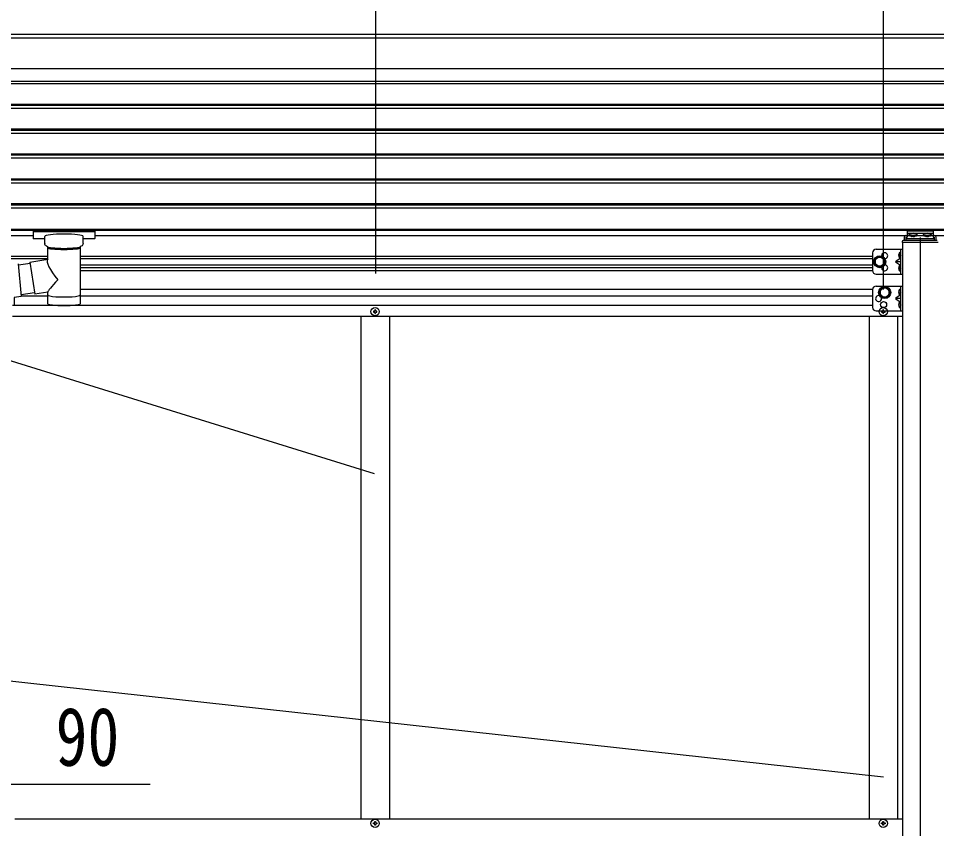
# Model space of a CAD drawing. Units: millimetres, scale not verified. Extents: x -10512 to 10512, y -7425 to 7425.
# Drawn here: x -3961 to -2667, y -2686 to -1544 of the extents above; entities that cross this region are included whole.
import ezdxf
from ezdxf.enums import TextEntityAlignment as Align

# ---------------------------------------------------------------- set-up
doc = ezdxf.new("R2010")
doc.units = ezdxf.units.MM
doc.header["$LTSCALE"] = 30
for name, color, linetype in [('0-3_YKK_12', 2, 'Continuous'), ('0-4_YKK_13', 4, 'Continuous'), ('0-5_YKK_A1', 4, 'Continuous'), ('0-6_YKK_D', 6, 'Continuous')]:
    doc.layers.add(name, color=color, linetype=linetype)
doc.styles.add('ＭＳ ゴシック', font='')
doc.styles.get('ＭＳ ゴシック').set_extended_font_data('MS Gothic')

msp = doc.modelspace()

# ---------------------------------------------------------------- linework, layer by layer
at = {"layer": '0-3_YKK_12'}
for p, q in [((-3457.71, -1426.64), (-3457.71, -1904.16)), ((-2742.06, -1448.99), (-2742.06, -1926.5)), ((-2690.06, -1853.4), (-2690.06, -4280.26))]:
    msp.add_line(p, q, dxfattribs=at)
at = {"layer": '0-4_YKK_13'}
for p, q in [((-3940.06, -1843.68), (-3940.06, -1854.43)), ((-3855.06, -1843.01), (-3938.06, -1843.01)), ((-3855.06, -1845.19), (-3938.06, -1845.19)), ((-3853.06, -1843.68), (-3853.06, -1854.43)), ((-3853.06, -1843.87), (-3853.06, -1845.41)), ((-2710.06, -1850.36), (-2708.56, -1850.36)), ((-2671.56, -1844.44), (-2708.56, -1844.44)), ((-2708.56, -1844.44), (-2708.56, -1852.87)), ((-2708.56, -1846.92), (-2671.56, -1846.92)), ((-2705.96, -1849.36), (-2705.96, -1849.84)), ((-2700.06, -1850.01), (-2700.06, -1852.69)), ((-2694.16, -1849.36), (-2694.16, -1849.84)), ((-2685.96, -1849.36), (-2685.96, -1849.84)), ((-2680.06, -1850.01), (-2680.06, -1852.69)), ((-2674.16, -1849.36), (-2674.16, -1849.84)), ((-2671.56, -1844.44), (-2671.56, -1852.87)), ((-2671.56, -1850.36), (-2670.06, -1850.36)), ((-3923.56, -1855.1), (-3938.06, -1855.1)), ((-3923.56, -1861.91), (-3923.56, -1851.63)), ((-3869.56, -1861.91), (-3869.56, -1851.63)), ((-3855.06, -1855.1), (-3869.56, -1855.1)), ((-2715.56, -1858.89), (-2715.56, -1860.39)), ((-2664.56, -1860.39), (-2715.56, -1860.39)), ((-2666.06, -1857.39), (-2714.06, -1857.39)), ((-2712.56, -1852.93), (-2712.56, -1857.39)), ((-2710.06, -1852.87), (-2710.06, -1857.39)), ((-2710.06, -1852.87), (-2708.56, -1852.87)), ((-2710.06, -1854.76), (-2670.06, -1854.76)), ((-2702.51, -1851.25), (-2702.51, -1851.58)), ((-2700.55, -1850.92), (-2700.55, -1851.26)), ((-2699.57, -1850.92), (-2699.57, -1851.26)), ((-2697.61, -1851.58), (-2697.61, -1851.25)), ((-2682.51, -1851.25), (-2682.51, -1851.58)), ((-2680.55, -1850.92), (-2680.55, -1851.26)), ((-2679.57, -1850.92), (-2679.57, -1851.26)), ((-2677.61, -1851.58), (-2677.61, -1851.25)), ((-2671.56, -1852.87), (-2670.06, -1852.87)), ((-2670.06, -1852.87), (-2670.06, -1857.39)), ((-2667.56, -1857.39), (-2667.56, -1852.93)), ((-3919.46, -1883.98), (-3919.46, -1866.4)), ((-3873.66, -1866.41), (-3873.64, -1946.7)), ((-2757.06, -1874.87), (-2757.06, -1899.87)), ((-2752.06, -1869.87), (-2715.06, -1869.87)), ((-2718.06, -1874.37), (-2718.86, -1874.51)), ((-2717.56, -1869.87), (-2717.56, -1904.87)), ((-2715.06, -1869.87), (-2715.06, -1904.87)), ((-3944.68, -1887.89), (-3919.46, -1883.98)), ((-3944.68, -1887.89), (-3937.66, -1933.15)), ((-2717.56, -1887.37), (-2724.56, -1887.37)), ((-2718.06, -1882.37), (-2718.86, -1882.23)), ((-2718.06, -1882.37), (-2717.56, -1882.28)), ((-3944.39, -1889.77), (-3960.74, -1892.3)), ((-2718.06, -1892.37), (-2718.86, -1892.51)), ((-2718.06, -1900.37), (-2718.86, -1900.23)), ((-2718.06, -1900.37), (-2717.56, -1900.28)), ((-2752.06, -1904.87), (-2715.06, -1904.87)), ((-2757.06, -1926.75), (-2757.06, -1951.75)), ((-2752.06, -1921.75), (-2715.06, -1921.75)), ((-2718.06, -1926.25), (-2718.86, -1926.39)), ((-2718.06, -1926.25), (-2717.56, -1926.34)), ((-2717.56, -1921.75), (-2717.56, -1956.75)), ((-2715.06, -1921.75), (-2715.06, -1956.75)), ((-3937.95, -1931.27), (-3957.07, -1934.23)), ((-3919.46, -1930.32), (-3937.66, -1933.15)), ((-3919.48, -1946.7), (-3919.46, -1930.07)), ((-2717.56, -1939.25), (-2724.56, -1939.25)), ((-2718.06, -1934.25), (-2718.86, -1934.11)), ((-2718.06, -1944.25), (-2718.86, -1944.39)), ((-2718.06, -1952.25), (-2718.86, -1952.11)), ((-2718.06, -1944.25), (-2717.56, -1944.34)), ((-3459.56, -1957.25), (-3460.56, -1957.25)), ((-3456.56, -1958.25), (-3455.56, -1958.25)), ((-2752.06, -1956.75), (-2715.06, -1956.75)), ((-2743.56, -1957.25), (-2744.56, -1957.25)), ((-2740.56, -1958.25), (-2739.56, -1958.25)), ((-3456.56, -2678.37), (-3455.56, -2678.37)), ((-2740.56, -2678.37), (-2739.56, -2678.37)), ((-3459.56, -2679.37), (-3460.56, -2679.37)), ((-2743.56, -2679.37), (-2744.56, -2679.37))]:
    msp.add_line(p, q, dxfattribs=at)
for points in [[(-3938.06, -1843.01), (-3938.41, -1843.02), (-3938.94, -1843.04), (-3939.39, -1843.09), (-3939.7, -1843.17), (-3939.86, -1843.27), (-3939.98, -1843.41), (-3940.05, -1843.59), (-3940.06, -1843.68)], [(-3853.06, -1843.68), (-3853.1, -1843.48), (-3853.18, -1843.34), (-3853.28, -1843.25), (-3853.38, -1843.19), (-3853.5, -1843.14), (-3853.79, -1843.08), (-3854.28, -1843.03), (-3854.83, -1843.01), (-3855.06, -1843.01)], [(-3938.06, -1855.1), (-3938.41, -1855.09), (-3938.94, -1855.07), (-3939.39, -1855.02), (-3939.7, -1854.94), (-3939.86, -1854.84), (-3939.98, -1854.7), (-3940.05, -1854.52), (-3940.06, -1854.43)], [(-3919.46, -1866.4), (-3919.69, -1866.3), (-3921.05, -1865.57), (-3922.16, -1864.72), (-3922.92, -1863.85), (-3923.38, -1862.96), (-3923.55, -1862.07)], [(-3869.6, -1861.85), (-3869.57, -1862.21), (-3869.82, -1863.16), (-3870.34, -1864.05), (-3871.15, -1864.89), (-3872.26, -1865.68), (-3873.66, -1866.41)], [(-3853.06, -1854.43), (-3853.1, -1854.63), (-3853.18, -1854.77), (-3853.28, -1854.86), (-3853.38, -1854.92), (-3853.5, -1854.97), (-3853.79, -1855.03), (-3854.28, -1855.08), (-3854.83, -1855.1), (-3855.06, -1855.1)], [(-2701.53, -1851.48), (-2701.34, -1851.5), (-2701.26, -1851.51), (-2701.15, -1851.51), (-2700.99, -1851.5), (-2700.84, -1851.47), (-2700.71, -1851.43), (-2700.62, -1851.38), (-2700.57, -1851.32)], [(-2699.55, -1851.32), (-2699.5, -1851.38), (-2699.4, -1851.43), (-2699.28, -1851.47), (-2699.13, -1851.5), (-2698.96, -1851.51), (-2698.86, -1851.51), (-2698.78, -1851.5), (-2698.59, -1851.48)], [(-2681.53, -1851.48), (-2681.34, -1851.5), (-2681.26, -1851.51), (-2681.15, -1851.51), (-2680.99, -1851.5), (-2680.84, -1851.47), (-2680.71, -1851.43), (-2680.62, -1851.38), (-2680.57, -1851.32)], [(-2679.55, -1851.32), (-2679.5, -1851.38), (-2679.4, -1851.43), (-2679.28, -1851.47), (-2679.13, -1851.5), (-2678.96, -1851.51), (-2678.86, -1851.51), (-2678.78, -1851.5), (-2678.59, -1851.48)], [(-2717.18, -1878.37), (-2717.81, -1877.18), (-2720.04, -1876.07)], [(-2718.06, -1882.37), (-2718.06, -1874.37), (-2717.56, -1874.46), (-2717.56, -1882.28)], [(-2717.56, -1882.37), (-2724.56, -1887.37), (-2717.56, -1892.37)], [(-2717.18, -1878.37), (-2717.81, -1879.56), (-2720.04, -1880.67)], [(-3960.91, -1890.36), (-3956.9, -1936.18), (-3966.82, -1937.92), (-3966.82, -1947.92)], [(-2717.18, -1896.37), (-2717.81, -1895.18), (-2720.04, -1894.07)], [(-2717.18, -1896.37), (-2717.81, -1897.56), (-2720.04, -1898.67)], [(-2718.06, -1900.37), (-2718.06, -1892.37), (-2717.56, -1892.46), (-2717.56, -1900.28)], [(-2717.18, -1930.25), (-2717.81, -1929.06), (-2720.04, -1927.95)], [(-2718.06, -1926.25), (-2718.06, -1934.25), (-2717.56, -1934.16), (-2717.56, -1926.34)], [(-2717.56, -1934.25), (-2724.56, -1939.25), (-2717.56, -1944.25)], [(-2717.18, -1930.25), (-2717.81, -1931.44), (-2720.04, -1932.55)], [(-2717.18, -1948.25), (-2717.81, -1947.06), (-2720.04, -1945.95)], [(-2717.18, -1948.25), (-2717.81, -1949.44), (-2720.04, -1950.55)], [(-2718.06, -1944.25), (-2718.06, -1952.25), (-2717.56, -1952.16), (-2717.56, -1944.34)], [(-3460.56, -1957.25), (-3460.56, -1958.25), (-3459.56, -1958.25)], [(-3457.56, -1956.25), (-3457.56, -1955.25), (-3458.56, -1955.25), (-3458.56, -1956.25)], [(-3458.56, -1959.25), (-3458.56, -1960.25), (-3457.56, -1960.25), (-3457.56, -1959.25)], [(-3455.56, -1958.25), (-3455.56, -1957.25), (-3456.56, -1957.25)], [(-2744.56, -1957.25), (-2744.56, -1958.25), (-2743.56, -1958.25)], [(-2741.56, -1956.25), (-2741.56, -1955.25), (-2742.56, -1955.25), (-2742.56, -1956.25)], [(-2742.56, -1959.25), (-2742.56, -1960.25), (-2741.56, -1960.25), (-2741.56, -1959.25)], [(-2739.56, -1958.25), (-2739.56, -1957.25), (-2740.56, -1957.25)], [(-3460.56, -2679.37), (-3460.56, -2678.37), (-3459.56, -2678.37)], [(-3458.56, -2677.37), (-3458.56, -2676.37), (-3457.56, -2676.37), (-3457.56, -2677.37)], [(-3455.56, -2678.37), (-3455.56, -2679.37), (-3456.56, -2679.37)], [(-2744.56, -2679.37), (-2744.56, -2678.37), (-2743.56, -2678.37)], [(-2742.56, -2677.37), (-2742.56, -2676.37), (-2741.56, -2676.37), (-2741.56, -2677.37)], [(-2739.56, -2678.37), (-2739.56, -2679.37), (-2740.56, -2679.37)], [(-3457.56, -2680.37), (-3457.56, -2681.37), (-3458.56, -2681.37), (-3458.56, -2680.37)], [(-2741.56, -2680.37), (-2741.56, -2681.37), (-2742.56, -2681.37), (-2742.56, -2680.37)]]:
    msp.add_lwpolyline(points, dxfattribs=at)
for points in [[(-2747.06, -1894.88), (-2740.56, -1891.12), (-2740.56, -1883.62), (-2747.06, -1879.87), (-2753.56, -1883.62), (-2753.56, -1891.12)], [(-2740.06, -1938.26), (-2733.56, -1934.5), (-2733.56, -1927), (-2740.06, -1923.25), (-2746.56, -1927), (-2746.56, -1934.5)]]:
    msp.add_lwpolyline(points, close=True, dxfattribs=at)
for centre, radius in [((-2747.06, -1887.37), 8.5), ((-2747.06, -1887.37), 7.5), ((-2747.06, -1887.37), 6.5), ((-2740.06, -1930.75), 8.5), ((-2740.06, -1930.75), 7.5), ((-2740.06, -1930.75), 6.5), ((-3458.06, -1957.75), 5.9), ((-2742.06, -1957.75), 5.9), ((-2741.56, -1947.75), 4.25), ((-3458.06, -2678.87), 5.9), ((-2742.06, -2678.87), 5.9)]:
    msp.add_circle(centre, radius, dxfattribs=at)
for centre, radius, start, end in [((-2714.06, -1858.89), 1.5, 90, 180), ((-2752.06, -1874.87), 5, 90, 180), ((-2740.06, -1878.87), 4.25, 274.76077, 186.29431), ((-2713.96, -1878.37), 6.5, 147.94412, 212.05588), ((-2718.71, -1875.4), 0.9, 100, 147.94412), ((-2718.71, -1881.34), 0.9, 212.05588, 260), ((-2752.06, -1899.87), 5, 180, 270), ((-2740.06, -1895.87), 4.25, 173.70569, 85.23923), ((-2713.96, -1896.37), 6.5, 147.94412, 212.05588), ((-2718.71, -1893.4), 0.9, 100, 147.94412), ((-2718.71, -1899.34), 0.9, 212.05588, 260), ((-2752.06, -1926.75), 5, 90, 180), ((-2713.96, -1930.25), 6.5, 147.94412, 212.05588), ((-2718.71, -1927.28), 0.9, 100, 147.94412), ((-2748.56, -1939.25), 4.25, 72.87654, 17.11996), ((-2718.71, -1933.22), 0.9, 212.05588, 260), ((-2752.06, -1951.75), 5, 180, 270), ((-2713.96, -1948.25), 6.5, 147.94412, 212.05588), ((-2718.71, -1945.28), 0.9, 100, 147.94412), ((-2718.71, -1951.22), 0.9, 212.05588, 260), ((-3459.56, -1956.25), 1, 270, 0), ((-3459.56, -1959.25), 1, 0, 90), ((-3456.56, -1956.25), 1, 180, 270), ((-3456.56, -1959.25), 1, 90, 180), ((-2743.56, -1956.25), 1, 270, 0), ((-2743.56, -1959.25), 1, 0, 90), ((-2740.56, -1956.25), 1, 180, 270), ((-2740.56, -1959.25), 1, 90, 180), ((-3459.56, -2677.37), 1, 270, 0), ((-3456.56, -2677.37), 1, 180, 270), ((-2743.56, -2677.37), 1, 270, 0), ((-2740.56, -2677.37), 1, 180, 270), ((-3459.56, -2680.37), 1, 0, 90), ((-3456.56, -2680.37), 1, 90, 180), ((-2743.56, -2680.37), 1, 0, 90), ((-2740.56, -2680.37), 1, 90, 180)]:
    msp.add_arc(centre, radius, start, end, dxfattribs=at)
for centre, major_axis, ratio, start_param, end_param in [((-3938.06, -1845.41), (-2, 0), 0.109601, 4.712389, 6.2831853), ((-3896.56, -1851.63), (-27, 0), 0.122176, 3.1415927, 6.2831853), ((-3855.06, -1845.41), (-2, 0), 0.109601, 3.1415927, 4.712389), ((-2710.06, -1852.93), (0, 2.57), 0.97237, 6.2831853, 7.8539816), ((-2700.06, -1849.36), (5.9, 0), 0.342073, 0, 3.1415927), ((-2680.06, -1849.36), (5.9, 0), 0.342073, 0, 3.1415927), ((-2670.06, -1852.93), (0, 2.57), 0.97237, 4.712389, 6.2831853), ((-3907.56, -1861.91), (-16, 0), 0.361356, 0, 0.0194874), ((-2700.06, -1844.07), (8.02, 0), 0.939674, 4.4018361, 4.5279947), ((-2700.06, -1844.41), (8.02, 0), 0.939674, 4.4018361, 4.5279947), ((-2700.06, -1843.4), (8.02, 0), 0.939674, 4.6512338, 4.7735441), ((-2700.06, -1844.07), (-8.02, 0), 0.939674, 1.7551906, 1.8813492), ((-2700.06, -1844.41), (-8.02, 0), 0.939674, 1.7551906, 1.8813492), ((-2680.06, -1844.07), (8.02, 0), 0.939674, 4.4018361, 4.5279947), ((-2680.06, -1844.41), (8.02, 0), 0.939674, 4.4018361, 4.5279947), ((-2680.06, -1843.4), (8.02, 0), 0.939674, 4.6512338, 4.7735441), ((-2680.06, -1844.07), (-8.02, 0), 0.939674, 1.7551906, 1.8813492), ((-2680.06, -1844.41), (-8.02, 0), 0.939674, 1.7551906, 1.8813492), ((-3896.55, -1866.86), (-22.92, 0.42), 0.07247, 0.0008089, 1.5716053), ((-3896.55, -1868.48), (-22.92, 0.42), 0.07247, 0.0008089, 1.5716053), ((-3896.57, -1866.86), (22.91, 0.42), 0.072511, 4.711586, 6.2823824), ((-3896.57, -1868.48), (22.91, 0.42), 0.072511, 4.711586, 6.2823824), ((-3896.56, -1910.52), (22.81, -26.62), 0.234429, 3.1563334, 4.5976381), ((-3899.11, -1907.88), (-20.32, -22.25), 0.045535, 4.9756507, 6.2441899), ((-3896.56, -1934.26), (-22.91, 0), 0.122865, 6.2831853, 9.424778), ((-3896.56, -1946.7), (-22.92, 0), 0.101955, 6.2829723, 9.4248207)]:
    msp.add_ellipse(centre, major_axis=major_axis, ratio=ratio, start_param=start_param, end_param=end_param, dxfattribs=at)
for centre in [(-2700.06, -1849.84), (-2680.06, -1849.84)]:
    msp.add_ellipse(centre, major_axis=(5.9, 0), ratio=0.342073, dxfattribs=at)
at = {"layer": '0-5_YKK_A1'}
for p, q in [((-1326.56, -1566.98), (-4167.56, -1566.98)), ((-1326.56, -1572.19), (-4167.56, -1572.19)), ((-1316.56, -1615.72), (-4167.56, -1615.72)), ((-1316.56, -1633.58), (-4167.56, -1633.58)), ((-1316.56, -1636.82), (-4167.56, -1636.82)), ((-1337.56, -1665.68), (-4042.56, -1665.68)), ((-1337.56, -1667.17), (-4042.56, -1667.17)), ((-1337.56, -1671.49), (-4042.56, -1671.49)), ((-1337.56, -1700.77), (-4042.56, -1700.77)), ((-1337.56, -1702.26), (-4042.56, -1702.26)), ((-1337.56, -1706.58), (-4042.56, -1706.58)), ((-1337.56, -1735.81), (-4042.56, -1735.81)), ((-1337.56, -1737.31), (-4042.56, -1737.31)), ((-1337.56, -1741.63), (-4042.56, -1741.63)), ((-1337.56, -1770.97), (-4042.56, -1770.97)), ((-1337.56, -1772.46), (-4042.56, -1772.46)), ((-1337.56, -1776.78), (-4042.56, -1776.78)), ((-1337.56, -1805.95), (-4042.56, -1805.95)), ((-1337.56, -1807.45), (-4042.56, -1807.45)), ((-1337.56, -1811.77), (-4042.56, -1811.77)), ((-1337.56, -1841.8), (-4042.56, -1841.8)), ((-1337.56, -1843.2), (-4042.56, -1843.2)), ((-3940.06, -1850.88), (-4024.86, -1850.88)), ((-1527.06, -1850.88), (-3853.06, -1850.88)), ((-2715.06, -1860.39), (-2715.06, -4223.39)), ((-3982.86, -1879.37), (-3919.46, -1879.37)), ((-3982.86, -1882.87), (-3919.46, -1882.87)), ((-3873.66, -1879.37), (-2757.06, -1879.37)), ((-3873.66, -1882.87), (-2757.06, -1882.87)), ((-3873.65, -1891.87), (-2757.06, -1891.87)), ((-3873.65, -1895.37), (-2757.06, -1895.37)), ((-2757.03, -1900.37), (-3873.65, -1900.37)), ((-3873.65, -1926.25), (-2757.03, -1926.25)), ((-3956.98, -1935.25), (-3919.47, -1935.25)), ((-3873.65, -1935.25), (-2757.06, -1935.25)), ((-3968.86, -1948.75), (-2757.06, -1948.75)), ((-3968.86, -1964.25), (-2715.06, -1964.25)), ((-3478.06, -1964.25), (-3478.06, -2671.87)), ((-3438.06, -1964.25), (-3438.06, -2671.87)), ((-2762.06, -1964.25), (-2762.06, -2671.87)), ((-2722.06, -1964.25), (-2722.06, -2671.87)), ((-3965.86, -2672.37), (-2715.06, -2672.37))]:
    msp.add_line(p, q, dxfattribs=at)
at = {"layer": '0-6_YKK_D'}
for p, q in [((-3458.91, -2186.38), (-4473.81, -1871.77)), ((-2741.87, -2614.02), (-4472.4, -2423.55))]:
    msp.add_line(p, q, dxfattribs=at)
msp.add_lwpolyline([(-4115.26, -2623.82), (-4024.86, -2623.82), (-3775.06, -2623.82)], dxfattribs=at)

# ---------------------------------------------------------------- texts
at = {"layer": '0-6_YKK_D', "style": 'ＭＳ ゴシック', "width": 0.8}
msp.add_text('90', height=82.48, dxfattribs=at).set_placement((-3908.36, -2622.52), align=Align.BOTTOM_LEFT)

doc.saveas('drawing.dxf')
